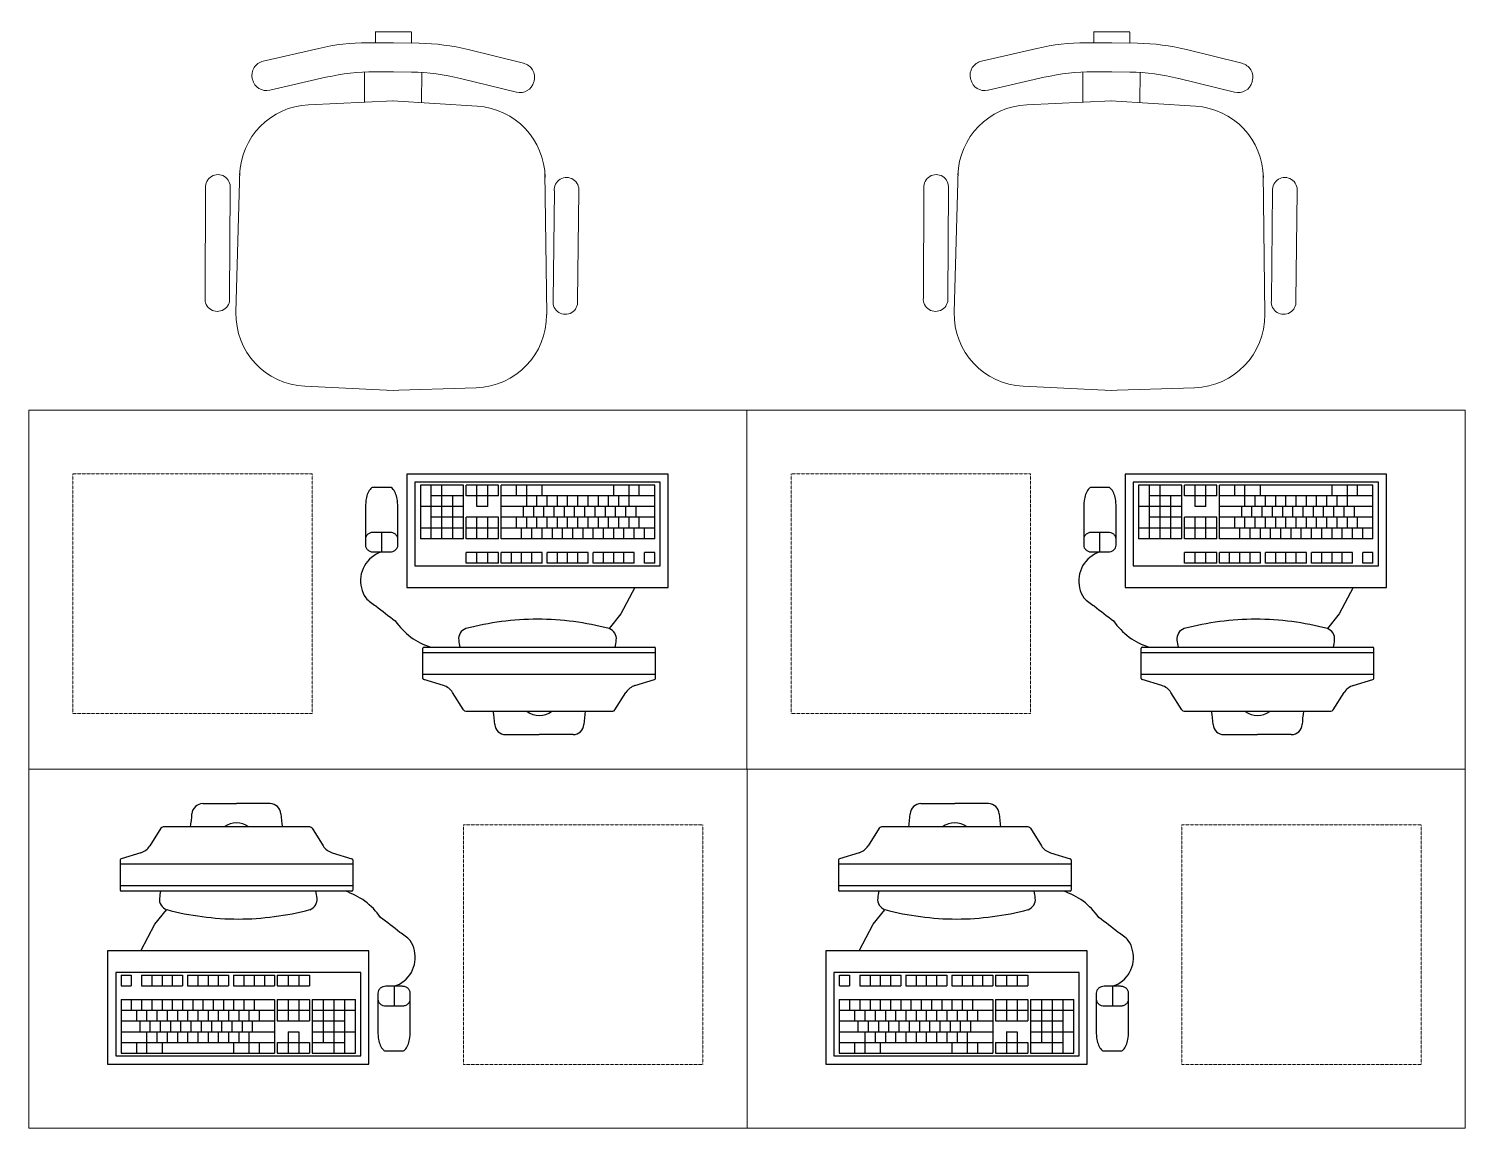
# Model space of a CAD drawing. Header units: millimetres. Extents: x -217756 to 263180, y 55413 to 130608.
# Drawn here: x -73896 to -71496, y 121551 to 123388 of the extents above; entities that cross this region are included whole.
import ezdxf

# ---------------------------------------------------------------- set-up
doc = ezdxf.new("R2010")
doc.units = ezdxf.units.MM
doc.linetypes.add('HIDDEN', pattern=[6, 4, -2])
doc.layers.add('ТХ_мебель передв', color=250, linetype='Continuous', lineweight=13)

# ---------------------------------------------------------------- blocks, each defined once
blk = doc.blocks.new('A$C34cbd993')
at = {"extrusion": (-0.000470829, -6.1078e-05, 1)}
for p, q in [((145064.4, -7975.3, -0.1), (144992.4, -7975.3, -0.1)), ((144992.4, -7975.3, -0.1), (144992.4, -8065.3, -0.1)), ((145122.9, -7975.3, 0), (145068.9, -7975.3, -0.1)), ((145383.9, -7975.3, 0.1), (145127.4, -7975.3, 0)), ((145383.9, -8065.3, 0.1), (145383.9, -7975.3, 0.1)), ((146264.4, -7975.3, -0.1), (146192.4, -7975.3, -0.1)), ((146192.4, -7975.3, -0.1), (146192.4, -8065.3, -0.1)), ((146322.9, -7975.3, 0), (146268.9, -7975.3, -0.1)), ((146583.9, -7975.3, 0.1), (146327.4, -7975.3, 0)), ((146583.9, -8065.3, 0.1), (146583.9, -7975.3, 0.1)), ((145064.4, -8011.3, -0.1), (144992.4, -8011.3, -0.1)), ((145064.4, -7993.3, -0.1), (145010.4, -7993.3, -0.1)), ((145122.9, -7993.3, 0), (145068.9, -7993.3, -0.1)), ((145104.9, -8011.3, 0), (145086.9, -8011.3, -0.1)), ((145383.9, -7993.3, 0.1), (145127.4, -7993.3, 0)), ((145383.9, -8011.3, 0.1), (145127.4, -8011.3, 0)), ((146264.4, -8011.3, -0.1), (146192.4, -8011.3, -0.1)), ((146264.4, -7993.3, -0.1), (146210.4, -7993.3, -0.1)), ((146322.9, -7993.3, 0), (146268.9, -7993.3, -0.1)), ((146304.9, -8011.3, 0), (146286.9, -8011.3, -0.1)), ((146583.9, -7993.3, 0.1), (146327.4, -7993.3, 0)), ((146583.9, -8011.3, 0.1), (146327.4, -8011.3, 0)), ((145064.4, -8029.3, -0.1), (145010.4, -8029.3, -0.1)), ((145122.9, -8029.3, 0), (145068.9, -8029.3, -0.1)), ((145383.9, -8029.3, 0.1), (145127.4, -8029.3, 0)), ((146264.4, -8029.3, -0.1), (146210.4, -8029.3, -0.1)), ((146322.9, -8029.3, 0), (146268.9, -8029.3, -0.1)), ((146583.9, -8029.3, 0.1), (146327.4, -8029.3, 0)), ((145064.4, -8047.3, -0.1), (144992.4, -8047.3, -0.1)), ((145122.9, -8047.3, 0), (145068.9, -8047.3, -0.1)), ((145383.9, -8047.3, 0.1), (145127.4, -8047.3, 0)), ((146264.4, -8047.3, -0.1), (146192.4, -8047.3, -0.1)), ((146322.9, -8047.3, 0), (146268.9, -8047.3, -0.1)), ((146583.9, -8047.3, 0.1), (146327.4, -8047.3, 0)), ((145064.4, -8065.3, -0.1), (144992.4, -8065.3, -0.1)), ((145122.9, -8065.3, 0), (145068.9, -8065.3, -0.1)), ((145383.9, -8065.3, 0.1), (145127.4, -8065.3, 0)), ((145383.9, -8105.8, 0.1), (145383.9, -8087.8, 0.1)), ((146264.4, -8065.3, -0.1), (146192.4, -8065.3, -0.1)), ((146322.9, -8065.3, 0), (146268.9, -8065.3, -0.1)), ((146583.9, -8065.3, 0.1), (146327.4, -8065.3, 0)), ((146583.9, -8105.8, 0.1), (146583.9, -8087.8, 0.1)), ((144996.7, -8298.5, -0.1), (144996.7, -8248.1, -0.1)), ((144996.7, -8255.3, -0.1), (145385.5, -8255.3, 0.1)), ((144998.5, -8246.3, -0.1), (145383.7, -8246.3, 0.1)), ((145385.5, -8298.5, 0.1), (145385.5, -8248.1, 0.1)), ((146196.7, -8298.5, -0.1), (146196.7, -8248.1, -0.1)), ((146196.7, -8255.3, -0.1), (146585.5, -8255.3, 0.1)), ((146198.5, -8246.3, -0.1), (146583.7, -8246.3, 0.1)), ((146585.5, -8298.5, 0.1), (146585.5, -8248.1, 0.1)), ((144996.7, -8291.3, -0.1), (145385.5, -8291.3, 0.1)), ((145031.3, -8310.3, -0.1), (144998.5, -8300.3, -0.1)), ((145350.9, -8310.3, 0.1), (145383.7, -8300.3, 0.1)), ((146196.7, -8291.3, -0.1), (146585.5, -8291.3, 0.1)), ((146231.3, -8310.3, -0.1), (146198.5, -8300.3, -0.1)), ((146550.9, -8310.3, 0.1), (146583.7, -8300.3, 0.1)), ((145064.6, -8351.2, -0.1), (145046.3, -8321.9, -0.1)), ((145317.6, -8351.2, 0), (145335.9, -8321.9, 0)), ((146264.6, -8351.2, -0.1), (146246.3, -8321.9, -0.1)), ((146517.6, -8351.2, 0), (146535.9, -8321.9, 0)), ((145068.5, -8353.4, -0.1), (145313.7, -8353.4, 0)), ((146268.5, -8353.4, -0.1), (146513.7, -8353.4, 0)), ((145134.7, -8392.4, -0.1), (145191.1, -8392.4, 0)), ((145247.5, -8392.4, 0), (145191.1, -8392.4, 0)), ((146334.7, -8392.4, -0.1), (146391.1, -8392.4, 0)), ((146447.5, -8392.4, 0), (146391.1, -8392.4, 0))]:
    blk.add_line(p, q, dxfattribs=at)
at = {"extrusion": (0.000470829, 6.1078e-05, 1)}
for p, q in [((144628.8, -8507.7, 0), (144685.2, -8507.7, 0)), ((144741.6, -8507.7, -0.1), (144685.2, -8507.7, 0)), ((145828.8, -8507.7, 0), (145885.2, -8507.7, 0)), ((145941.6, -8507.7, -0.1), (145885.2, -8507.7, 0)), ((144558.7, -8548.9, 0), (144540.4, -8578.2, 0)), ((144807.8, -8546.7, -0.1), (144562.6, -8546.7, 0)), ((144811.7, -8548.9, -0.1), (144830, -8578.2, -0.1)), ((145758.7, -8548.9, 0), (145740.4, -8578.2, 0)), ((146007.8, -8546.7, -0.1), (145762.6, -8546.7, 0)), ((146011.7, -8548.9, -0.1), (146030, -8578.2, -0.1)), ((144525.4, -8589.7, 0.1), (144492.6, -8599.8, 0.1)), ((144845, -8589.7, -0.1), (144877.8, -8599.8, -0.1)), ((145725.4, -8589.7, 0.1), (145692.6, -8599.8, 0.1)), ((146045, -8589.7, -0.1), (146077.8, -8599.8, -0.1)), ((144490.8, -8601.6, 0.1), (144490.8, -8652, 0.1)), ((144879.6, -8608.8, -0.1), (144490.8, -8608.8, 0.1)), ((144879.6, -8601.6, -0.1), (144879.6, -8652, -0.1)), ((145690.8, -8601.6, 0.1), (145690.8, -8652, 0.1)), ((146079.6, -8608.8, -0.1), (145690.8, -8608.8, 0.1)), ((146079.6, -8601.6, -0.1), (146079.6, -8652, -0.1)), ((144879.6, -8644.8, -0.1), (144490.8, -8644.8, 0.1)), ((144877.8, -8653.8, -0.1), (144492.6, -8653.8, 0.1)), ((146079.6, -8644.8, -0.1), (145690.8, -8644.8, 0.1)), ((146077.8, -8653.8, -0.1), (145692.6, -8653.8, 0.1)), ((144492.4, -8794.3, 0.1), (144492.4, -8812.3, 0.1)), ((145692.4, -8794.3, 0.1), (145692.4, -8812.3, 0.1)), ((144492.4, -8834.8, 0.1), (144748.9, -8834.8, 0)), ((144492.4, -8834.8, 0.1), (144492.4, -8924.8, 0.1)), ((144492.4, -8852.8, 0.1), (144748.9, -8852.8, 0)), ((144753.4, -8834.8, 0), (144807.4, -8834.8, -0.1)), ((144753.4, -8852.8, 0), (144807.4, -8852.8, -0.1)), ((144811.9, -8834.8, -0.1), (144883.9, -8834.8, -0.1)), ((144811.9, -8852.8, -0.1), (144883.9, -8852.8, -0.1)), ((144883.9, -8924.8, -0.1), (144883.9, -8834.8, -0.1)), ((145692.4, -8834.8, 0.1), (145948.9, -8834.8, 0)), ((145692.4, -8834.8, 0.1), (145692.4, -8924.8, 0.1)), ((145692.4, -8852.8, 0.1), (145948.9, -8852.8, 0)), ((145953.4, -8834.8, 0), (146007.4, -8834.8, -0.1)), ((145953.4, -8852.8, 0), (146007.4, -8852.8, -0.1)), ((146011.9, -8834.8, -0.1), (146083.9, -8834.8, -0.1)), ((146011.9, -8852.8, -0.1), (146083.9, -8852.8, -0.1)), ((146083.9, -8924.8, -0.1), (146083.9, -8834.8, -0.1)), ((144492.4, -8870.8, 0.1), (144748.9, -8870.8, 0)), ((144753.4, -8870.8, 0), (144807.4, -8870.8, -0.1)), ((144811.9, -8870.8, -0.1), (144865.9, -8870.8, -0.1)), ((145692.4, -8870.8, 0.1), (145948.9, -8870.8, 0)), ((145953.4, -8870.8, 0), (146007.4, -8870.8, -0.1)), ((146011.9, -8870.8, -0.1), (146065.9, -8870.8, -0.1)), ((144492.4, -8888.8, 0.1), (144748.9, -8888.8, 0)), ((144771.4, -8888.8, 0), (144789.4, -8888.8, -0.1)), ((144811.9, -8888.8, -0.1), (144883.9, -8888.8, -0.1)), ((145692.4, -8888.8, 0.1), (145948.9, -8888.8, 0)), ((145971.4, -8888.8, 0), (145989.4, -8888.8, -0.1)), ((146011.9, -8888.8, -0.1), (146083.9, -8888.8, -0.1)), ((144492.4, -8906.8, 0.1), (144748.9, -8906.8, 0)), ((144492.4, -8924.8, 0.1), (144748.9, -8924.8, 0)), ((144753.4, -8906.8, 0), (144807.4, -8906.8, -0.1)), ((144753.4, -8924.8, 0), (144807.4, -8924.8, -0.1)), ((144811.9, -8906.8, -0.1), (144865.9, -8906.8, -0.1)), ((144811.9, -8924.8, -0.1), (144883.9, -8924.8, -0.1)), ((145692.4, -8906.8, 0.1), (145948.9, -8906.8, 0)), ((145692.4, -8924.8, 0.1), (145948.9, -8924.8, 0)), ((145953.4, -8906.8, 0), (146007.4, -8906.8, -0.1)), ((145953.4, -8924.8, 0), (146007.4, -8924.8, -0.1)), ((146011.9, -8906.8, -0.1), (146065.9, -8906.8, -0.1)), ((146011.9, -8924.8, -0.1), (146083.9, -8924.8, -0.1))]:
    blk.add_line(p, q, dxfattribs=at)
at = {"extrusion": (-0.000470829, -6.1078e-05, 1)}
for points, elevation in [([(145406.4, -7957.3), (144969.9, -7957.3), (144969.9, -8146.3), (145406.4, -8146.3)], -67.9), ([(146606.4, -7957.3), (146169.9, -7957.3), (146169.9, -8146.3), (146606.4, -8146.3)], -68.4), ([(145392.9, -7970.8), (144983.4, -7970.8), (144983.4, -8110.3), (145392.9, -8110.3)], -67.9), ([(146592.9, -7970.8), (146183.4, -7970.8), (146183.4, -8110.3), (146592.9, -8110.3)], -68.4)]:
    blk.add_lwpolyline(points, close=True, dxfattribs=dict(at, elevation=elevation))
for points, elevation in [([(144941.3, -7979.2), (144914.3, -7979.2, 0.19919), (144909.9, -7981, 0.098412), (144904.7, -7988.8, 0.055653), (144901.9, -7998.5, 0.042416), (144900.8, -8011.8), (144900.8, -8075.8, 0.114539), (144901.7, -8080.1, 0.103755), (144904.7, -8083.8, 0.091433), (144909, -8086.3, 0.084292), (144914.3, -8087.2), (144941.3, -8087.2, 0.084292), (144946.5, -8086.3, 0.091433), (144950.8, -8083.8, 0.103755), (144953.8, -8080.1, 0.114539), (144954.8, -8075.8), (144954.8, -8011.8, 0.042416), (144953.6, -7998.5, 0.055653), (144950.8, -7988.8, 0.098412), (144945.6, -7981, 0.19919)], -67.9), ([(146141.3, -7979.2), (146114.3, -7979.2, 0.19919), (146109.9, -7981, 0.098412), (146104.7, -7988.8, 0.055653), (146101.9, -7998.5, 0.042416), (146100.8, -8011.8), (146100.8, -8075.8, 0.114539), (146101.7, -8080.1, 0.103755), (146104.7, -8083.8, 0.091433), (146109, -8086.3, 0.084292), (146114.3, -8087.2), (146141.3, -8087.2, 0.084292), (146146.5, -8086.3, 0.091433), (146150.8, -8083.8, 0.103755), (146153.8, -8080.1, 0.114539), (146154.8, -8075.8), (146154.8, -8011.8, 0.042416), (146153.6, -7998.5, 0.055653), (146150.8, -7988.8, 0.098412), (146145.6, -7981, 0.19919)], -68.5)]:
    blk.add_lwpolyline(points, format="xyb", close=True, dxfattribs=dict(at, elevation=elevation))
for points, elevation in [([(145010.4, -8065.3), (145010.4, -7975.3)], -67.9), ([(145028.4, -8065.3), (145028.4, -7975.3)], -67.9), ([(145064.4, -8065.3), (145064.4, -7975.3)], -67.9), ([(145068.9, -7993.3), (145068.9, -7975.3)], -67.9), ([(145086.9, -8011.3), (145086.9, -7975.3)], -67.9), ([(145104.9, -8011.3), (145104.9, -7975.3)], -67.9), ([(145122.9, -7993.3), (145122.9, -7975.3)], -67.9), ([(145127.4, -8065.3), (145127.4, -7975.3)], -67.9), ([(145153, -7993.3), (145153, -7975.3)], -67.9), ([(145170.1, -7993.3), (145170.1, -7975.3)], -67.9), ([(145195.8, -7993.3), (145195.8, -7975.3)], -67.9), ([(145315.5, -7993.3), (145315.5, -7975.3)], -67.9), ([(145341.1, -7993.3), (145341.1, -7975.3)], -67.9), ([(145358.2, -7993.3), (145358.2, -7975.3)], -67.9), ([(146210.4, -8065.3), (146210.4, -7975.3)], -68.4), ([(146228.4, -8065.3), (146228.4, -7975.3)], -68.4), ([(146264.4, -8065.3), (146264.4, -7975.3)], -68.4), ([(146268.9, -7993.3), (146268.9, -7975.3)], -68.4), ([(146286.9, -8011.3), (146286.9, -7975.3)], -68.4), ([(146304.9, -8011.3), (146304.9, -7975.3)], -68.4), ([(146322.9, -7993.3), (146322.9, -7975.3)], -68.4), ([(146327.4, -8065.3), (146327.4, -7975.3)], -68.4), ([(146353, -7993.3), (146353, -7975.3)], -68.4), ([(146370.1, -7993.3), (146370.1, -7975.3)], -68.4), ([(146395.8, -7993.3), (146395.8, -7975.3)], -68.4), ([(146515.5, -7993.3), (146515.5, -7975.3)], -68.4), ([(146541.1, -7993.3), (146541.1, -7975.3)], -68.4), ([(146558.2, -7993.3), (146558.2, -7975.3)], -68.4), ([(145046.4, -8065.3), (145046.4, -7993.3)], -67.9), ([(145164.7, -8029.3), (145164.7, -8011.3)], -67.9), ([(145170.1, -8011.3), (145170.1, -7993.3)], -67.9), ([(145181.8, -8029.3), (145181.8, -8011.3)], -67.9), ([(145187.2, -8011.3), (145187.2, -7993.3)], -67.9), ([(145198.9, -8029.3), (145198.9, -8011.3)], -67.9), ([(145204.3, -8011.3), (145204.3, -7993.3)], -67.9), ([(145216, -8029.3), (145216, -8011.3)], -67.9), ([(145221.4, -8011.3), (145221.4, -7993.3)], -67.9), ([(145233.1, -8029.3), (145233.1, -8011.3)], -67.9), ([(145238.5, -8011.3), (145238.5, -7993.3)], -67.9), ([(145250.2, -8029.3), (145250.2, -8011.3)], -67.9), ([(145255.6, -8011.3), (145255.6, -7993.3)], -67.9), ([(145267.3, -8029.3), (145267.3, -8011.3)], -67.9), ([(145272.7, -8011.3), (145272.7, -7993.3)], -67.9), ([(145284.4, -8029.3), (145284.4, -8011.3)], -67.9), ([(145289.8, -8011.3), (145289.8, -7993.3)], -67.9), ([(145301.5, -8029.3), (145301.5, -8011.3)], -67.9), ([(145306.9, -8011.3), (145306.9, -7993.3)], -67.9), ([(145318.6, -8029.3), (145318.6, -8011.3)], -67.9), ([(145324, -8011.3), (145324, -7993.3)], -67.9), ([(145335.7, -8029.3), (145335.7, -8011.3)], -67.9), ([(145341.1, -8011.3), (145341.1, -7993.3)], -67.9), ([(145352.8, -8029.3), (145352.8, -8011.3)], -67.9), ([(146246.4, -8065.3), (146246.4, -7993.3)], -68.4), ([(146364.7, -8029.3), (146364.7, -8011.3)], -68.4), ([(146370.1, -8011.3), (146370.1, -7993.3)], -68.4), ([(146381.8, -8029.3), (146381.8, -8011.3)], -68.4), ([(146387.2, -8011.3), (146387.2, -7993.3)], -68.4), ([(146398.9, -8029.3), (146398.9, -8011.3)], -68.4), ([(146404.3, -8011.3), (146404.3, -7993.3)], -68.4), ([(146416, -8029.3), (146416, -8011.3)], -68.4), ([(146421.4, -8011.3), (146421.4, -7993.3)], -68.4), ([(146433.1, -8029.3), (146433.1, -8011.3)], -68.4), ([(146438.5, -8011.3), (146438.5, -7993.3)], -68.4), ([(146450.2, -8029.3), (146450.2, -8011.3)], -68.4), ([(146455.6, -8011.3), (146455.6, -7993.3)], -68.4), ([(146467.3, -8029.3), (146467.3, -8011.3)], -68.4), ([(146472.7, -8011.3), (146472.7, -7993.3)], -68.4), ([(146484.4, -8029.3), (146484.4, -8011.3)], -68.4), ([(146489.8, -8011.3), (146489.8, -7993.3)], -68.4), ([(146501.5, -8029.3), (146501.5, -8011.3)], -68.4), ([(146506.9, -8011.3), (146506.9, -7993.3)], -68.4), ([(146518.6, -8029.3), (146518.6, -8011.3)], -68.4), ([(146524, -8011.3), (146524, -7993.3)], -68.4), ([(146535.7, -8029.3), (146535.7, -8011.3)], -68.4), ([(146541.1, -8011.3), (146541.1, -7993.3)], -68.4), ([(146552.8, -8029.3), (146552.8, -8011.3)], -68.4), ([(145068.9, -8065.3), (145068.9, -8029.3)], -67.9), ([(145086.9, -8065.3), (145086.9, -8029.3)], -67.9), ([(145104.9, -8065.3), (145104.9, -8029.3)], -67.9), ([(145122.9, -8065.3), (145122.9, -8029.3)], -67.9), ([(145153, -8047.3), (145153, -8029.3)], -67.9), ([(145170.1, -8047.3), (145170.1, -8029.3)], -67.9), ([(145187.2, -8047.3), (145187.2, -8029.3)], -67.9), ([(145204.3, -8047.3), (145204.3, -8029.3)], -67.9), ([(145221.4, -8047.3), (145221.4, -8029.3)], -67.9), ([(145238.5, -8047.3), (145238.5, -8029.3)], -67.9), ([(145255.6, -8047.3), (145255.6, -8029.3)], -67.9), ([(145272.7, -8047.3), (145272.7, -8029.3)], -67.9), ([(145289.8, -8047.3), (145289.8, -8029.3)], -67.9), ([(145306.9, -8047.3), (145306.9, -8029.3)], -67.9), ([(145324, -8047.3), (145324, -8029.3)], -67.9), ([(145341.1, -8047.3), (145341.1, -8029.3)], -67.9), ([(145358.2, -8047.3), (145358.2, -8029.3)], -67.9), ([(146268.9, -8065.3), (146268.9, -8029.3)], -68.4), ([(146286.9, -8065.3), (146286.9, -8029.3)], -68.4), ([(146304.9, -8065.3), (146304.9, -8029.3)], -68.4), ([(146322.9, -8065.3), (146322.9, -8029.3)], -68.4), ([(146353, -8047.3), (146353, -8029.3)], -68.4), ([(146370.1, -8047.3), (146370.1, -8029.3)], -68.4), ([(146387.2, -8047.3), (146387.2, -8029.3)], -68.4), ([(146404.3, -8047.3), (146404.3, -8029.3)], -68.4), ([(146421.4, -8047.3), (146421.4, -8029.3)], -68.4), ([(146438.5, -8047.3), (146438.5, -8029.3)], -68.4), ([(146455.6, -8047.3), (146455.6, -8029.3)], -68.4), ([(146472.7, -8047.3), (146472.7, -8029.3)], -68.4), ([(146489.8, -8047.3), (146489.8, -8029.3)], -68.4), ([(146506.9, -8047.3), (146506.9, -8029.3)], -68.4), ([(146524, -8047.3), (146524, -8029.3)], -68.4), ([(146541.1, -8047.3), (146541.1, -8029.3)], -68.4), ([(146558.2, -8047.3), (146558.2, -8029.3)], -68.4), ([(144927.8, -8087.2), (144927.8, -8054.4)], -67.9), ([(145161.6, -8065.3), (145161.6, -8047.3)], -67.9), ([(145178.7, -8065.3), (145178.7, -8047.3)], -67.9), ([(145195.8, -8065.3), (145195.8, -8047.3)], -67.9), ([(145212.9, -8065.3), (145212.9, -8047.3)], -67.9), ([(145230, -8065.3), (145230, -8047.3)], -67.9), ([(145247.1, -8065.3), (145247.1, -8047.3)], -67.9), ([(145264.2, -8065.3), (145264.2, -8047.3)], -67.9), ([(145281.3, -8065.3), (145281.3, -8047.3)], -67.9), ([(145298.4, -8065.3), (145298.4, -8047.3)], -67.9), ([(145315.5, -8065.3), (145315.5, -8047.3)], -67.9), ([(145332.6, -8065.3), (145332.6, -8047.3)], -67.9), ([(145349.7, -8065.3), (145349.7, -8047.3)], -67.9), ([(145366.8, -8065.3), (145366.8, -8047.3)], -67.9), ([(146127.8, -8087.2), (146127.8, -8054.4)], -68.5), ([(146361.6, -8065.3), (146361.6, -8047.3)], -68.4), ([(146378.7, -8065.3), (146378.7, -8047.3)], -68.4), ([(146395.8, -8065.3), (146395.8, -8047.3)], -68.4), ([(146412.9, -8065.3), (146412.9, -8047.3)], -68.4), ([(146430, -8065.3), (146430, -8047.3)], -68.4), ([(146447.1, -8065.3), (146447.1, -8047.3)], -68.4), ([(146464.2, -8065.3), (146464.2, -8047.3)], -68.4), ([(146481.3, -8065.3), (146481.3, -8047.3)], -68.4), ([(146498.4, -8065.3), (146498.4, -8047.3)], -68.4), ([(146515.5, -8065.3), (146515.5, -8047.3)], -68.4), ([(146532.6, -8065.3), (146532.6, -8047.3)], -68.4), ([(146549.7, -8065.3), (146549.7, -8047.3)], -68.4), ([(146566.8, -8065.3), (146566.8, -8047.3)], -68.4), ([(145122.9, -8087.8), (145068.9, -8087.8)], -67.9), ([(145068.9, -8105.8), (145068.9, -8087.8)], -67.9), ([(145068.9, -8105.8), (145068.9, -8087.8)], -67.9), ([(145086.9, -8105.8), (145086.9, -8087.8)], -67.9), ([(145104.9, -8105.8), (145104.9, -8087.8)], -67.9), ([(145122.9, -8105.8), (145122.9, -8087.8)], -67.9), ([(145195.8, -8087.8), (145127.4, -8087.8)], -67.9), ([(145127.4, -8105.8), (145127.4, -8087.8)], -67.9), ([(145144.5, -8105.8), (145144.5, -8087.8)], -67.9), ([(145161.6, -8105.8), (145161.6, -8087.8)], -67.9), ([(145178.7, -8105.8), (145178.7, -8087.8)], -67.9), ([(145195.8, -8105.8), (145195.8, -8087.8)], -67.9), ([(145272.7, -8087.8), (145204.3, -8087.8)], -67.9), ([(145204.3, -8105.8), (145204.3, -8087.8)], -67.9), ([(145221.4, -8105.8), (145221.4, -8087.8)], -67.9), ([(145238.5, -8105.8), (145238.5, -8087.8)], -67.9), ([(145255.6, -8105.8), (145255.6, -8087.8)], -67.9), ([(145272.7, -8105.8), (145272.7, -8087.8)], -67.9), ([(145349.7, -8087.8), (145281.3, -8087.8)], -67.9), ([(145281.3, -8105.8), (145281.3, -8087.8)], -67.9), ([(145298.4, -8105.8), (145298.4, -8087.8)], -67.9), ([(145315.5, -8105.8), (145315.5, -8087.8)], -67.9), ([(145332.6, -8105.8), (145332.6, -8087.8)], -67.9), ([(145349.7, -8105.8), (145349.7, -8087.8)], -67.9), ([(145383.9, -8087.8), (145366.8, -8087.8)], -67.9), ([(145366.8, -8105.8), (145366.8, -8087.8)], -67.9), ([(146322.9, -8087.8), (146268.9, -8087.8)], -68.4), ([(146268.9, -8105.8), (146268.9, -8087.8)], -68.4), ([(146268.9, -8105.8), (146268.9, -8087.8)], -68.4), ([(146286.9, -8105.8), (146286.9, -8087.8)], -68.4), ([(146304.9, -8105.8), (146304.9, -8087.8)], -68.4), ([(146322.9, -8105.8), (146322.9, -8087.8)], -68.4), ([(146395.8, -8087.8), (146327.4, -8087.8)], -68.4), ([(146327.4, -8105.8), (146327.4, -8087.8)], -68.4), ([(146344.5, -8105.8), (146344.5, -8087.8)], -68.4), ([(146361.6, -8105.8), (146361.6, -8087.8)], -68.4), ([(146378.7, -8105.8), (146378.7, -8087.8)], -68.4), ([(146395.8, -8105.8), (146395.8, -8087.8)], -68.4), ([(146472.7, -8087.8), (146404.3, -8087.8)], -68.4), ([(146404.3, -8105.8), (146404.3, -8087.8)], -68.4), ([(146421.4, -8105.8), (146421.4, -8087.8)], -68.4), ([(146438.5, -8105.8), (146438.5, -8087.8)], -68.4), ([(146455.6, -8105.8), (146455.6, -8087.8)], -68.4), ([(146472.7, -8105.8), (146472.7, -8087.8)], -68.4), ([(146549.7, -8087.8), (146481.3, -8087.8)], -68.4), ([(146481.3, -8105.8), (146481.3, -8087.8)], -68.4), ([(146498.4, -8105.8), (146498.4, -8087.8)], -68.4), ([(146515.5, -8105.8), (146515.5, -8087.8)], -68.4), ([(146532.6, -8105.8), (146532.6, -8087.8)], -68.4), ([(146549.7, -8105.8), (146549.7, -8087.8)], -68.4), ([(146583.9, -8087.8), (146566.8, -8087.8)], -68.4), ([(146566.8, -8105.8), (146566.8, -8087.8)], -68.4), ([(145122.9, -8105.8), (145068.9, -8105.8)], -67.9), ([(145195.8, -8105.8), (145127.4, -8105.8)], -67.9), ([(145272.7, -8105.8), (145204.3, -8105.8)], -67.9), ([(145349.7, -8105.8), (145281.3, -8105.8)], -67.9), ([(145383.9, -8105.8), (145366.8, -8105.8)], -67.9), ([(146322.9, -8105.8), (146268.9, -8105.8)], -68.4), ([(146395.8, -8105.8), (146327.4, -8105.8)], -68.4), ([(146472.7, -8105.8), (146404.3, -8105.8)], -68.4), ([(146549.7, -8105.8), (146481.3, -8105.8)], -68.4), ([(146583.9, -8105.8), (146566.8, -8105.8)], -68.4), ([(145350.9, -8146.3), (145327.4, -8190.8), (145307.7, -8215.2)], -67.9), ([(146550.9, -8146.3), (146527.4, -8190.8), (146507.7, -8215.2)], -68.4)]:
    blk.add_lwpolyline(points, dxfattribs=dict(at, elevation=elevation))
for points, elevation in [([(144954.8, -8065.8, 0.114539), (144953.8, -8061.5, 0.103755), (144950.8, -8057.7, 0.091433), (144946.5, -8055.3, 0.084292), (144941.3, -8054.4), (144914.3, -8054.4, 0.084292), (144909, -8055.3, 0.091433), (144904.7, -8057.7, 0.103755), (144901.7, -8061.5, 0.114539), (144900.8, -8065.8, 0.114539)], -67.9), ([(146154.8, -8065.8, 0.114539), (146153.8, -8061.5, 0.103755), (146150.8, -8057.7, 0.091433), (146146.5, -8055.3, 0.084292), (146141.3, -8054.4), (146114.3, -8054.4, 0.084292), (146109, -8055.3, 0.091433), (146104.7, -8057.7, 0.103755), (146101.7, -8061.5, 0.114539), (146100.8, -8065.8, 0.114539)], -68.5), ([(144927.8, -8087.2, 0.397637), (144893.9, -8147.3, 0.110351), (144901.1, -8163.8, 0.08312), (144918.2, -8177.3, 0.014729), (144950.6, -8202.3, 0.170175), (145009.8, -8246.3, -0.037673)], -67.9), ([(146127.8, -8087.2, 0.397637), (146093.9, -8147.3, 0.110351), (146101.1, -8163.8, 0.08312), (146118.2, -8177.3, 0.014729), (146150.6, -8202.3, 0.170175), (146209.8, -8246.3, -0.037673)], -68.4)]:
    blk.add_lwpolyline(points, format="xyb", dxfattribs=dict(at, elevation=elevation))
at = {"extrusion": (0.000470829, 6.1078e-05, 1)}
for points, elevation in [([(144948.5, -8812.9, 0.397637), (144982.4, -8752.8, 0.110351), (144975.2, -8736.3, 0.08312), (144958.1, -8722.8, 0.014729), (144925.7, -8697.8, 0.170175), (144866.5, -8653.8, -0.037673)], 67.6), ([(146148.5, -8812.9, 0.397637), (146182.4, -8752.8, 0.110351), (146175.2, -8736.3, 0.08312), (146158.1, -8722.8, 0.014729), (146125.7, -8697.8, 0.170175), (146066.5, -8653.8, -0.037673)], 68.1), ([(144921.5, -8834.3, 0.114539), (144922.5, -8838.6, 0.103755), (144925.5, -8842.4, 0.091433), (144929.8, -8844.8, 0.084292), (144935, -8845.7), (144962, -8845.7, 0.084292), (144967.3, -8844.8, 0.091433), (144971.6, -8842.4, 0.103755), (144974.5, -8838.6, 0.114539), (144975.5, -8834.3, 0.114539)], 67.6), ([(146121.5, -8834.3, 0.114539), (146122.5, -8838.6, 0.103755), (146125.5, -8842.4, 0.091433), (146129.8, -8844.8, 0.084292), (146135, -8845.7), (146162, -8845.7, 0.084292), (146167.3, -8844.8, 0.091433), (146171.6, -8842.4, 0.103755), (146174.5, -8838.6, 0.114539), (146175.5, -8834.3, 0.114539)], 68.1)]:
    blk.add_lwpolyline(points, format="xyb", dxfattribs=dict(at, elevation=elevation))
for points, elevation in [([(144525.4, -8753.8), (144548.9, -8709.3), (144568.5, -8684.9)], 67.6), ([(145725.4, -8753.8), (145748.9, -8709.3), (145768.5, -8684.9)], 68.1), ([(144492.4, -8794.3), (144509.5, -8794.3)], 67.6), ([(144509.5, -8794.3), (144509.5, -8812.3)], 67.6), ([(144526.6, -8794.3), (144595, -8794.3)], 67.6), ([(144526.6, -8794.3), (144526.6, -8812.3)], 67.6), ([(144543.7, -8794.3), (144543.7, -8812.3)], 67.6), ([(144560.8, -8794.3), (144560.8, -8812.3)], 67.6), ([(144577.9, -8794.3), (144577.9, -8812.3)], 67.6), ([(144595, -8794.3), (144595, -8812.3)], 67.6), ([(144603.5, -8794.3), (144671.9, -8794.3)], 67.6), ([(144603.5, -8794.3), (144603.5, -8812.3)], 67.6), ([(144620.6, -8794.3), (144620.6, -8812.3)], 67.6), ([(144637.7, -8794.3), (144637.7, -8812.3)], 67.6), ([(144654.8, -8794.3), (144654.8, -8812.3)], 67.6), ([(144671.9, -8794.3), (144671.9, -8812.3)], 67.6), ([(144680.5, -8794.3), (144748.9, -8794.3)], 67.6), ([(144680.5, -8794.3), (144680.5, -8812.3)], 67.6), ([(144697.6, -8794.3), (144697.6, -8812.3)], 67.6), ([(144714.7, -8794.3), (144714.7, -8812.3)], 67.6), ([(144731.8, -8794.3), (144731.8, -8812.3)], 67.6), ([(144748.9, -8794.3), (144748.9, -8812.3)], 67.6), ([(144753.4, -8794.3), (144807.4, -8794.3)], 67.6), ([(144753.4, -8794.3), (144753.4, -8812.3)], 67.6), ([(144771.4, -8794.3), (144771.4, -8812.3)], 67.6), ([(144789.4, -8794.3), (144789.4, -8812.3)], 67.6), ([(144807.4, -8794.3), (144807.4, -8812.3)], 67.6), ([(144807.4, -8794.3), (144807.4, -8812.3)], 67.6), ([(145692.4, -8794.3), (145709.5, -8794.3)], 68.1), ([(145709.5, -8794.3), (145709.5, -8812.3)], 68.1), ([(145726.6, -8794.3), (145795, -8794.3)], 68.1), ([(145726.6, -8794.3), (145726.6, -8812.3)], 68.1), ([(145743.7, -8794.3), (145743.7, -8812.3)], 68.1), ([(145760.8, -8794.3), (145760.8, -8812.3)], 68.1), ([(145777.9, -8794.3), (145777.9, -8812.3)], 68.1), ([(145795, -8794.3), (145795, -8812.3)], 68.1), ([(145803.5, -8794.3), (145871.9, -8794.3)], 68.1), ([(145803.5, -8794.3), (145803.5, -8812.3)], 68.1), ([(145820.6, -8794.3), (145820.6, -8812.3)], 68.1), ([(145837.7, -8794.3), (145837.7, -8812.3)], 68.1), ([(145854.8, -8794.3), (145854.8, -8812.3)], 68.1), ([(145871.9, -8794.3), (145871.9, -8812.3)], 68.1), ([(145880.5, -8794.3), (145948.9, -8794.3)], 68.1), ([(145880.5, -8794.3), (145880.5, -8812.3)], 68.1), ([(145897.6, -8794.3), (145897.6, -8812.3)], 68.1), ([(145914.7, -8794.3), (145914.7, -8812.3)], 68.1), ([(145931.8, -8794.3), (145931.8, -8812.3)], 68.1), ([(145948.9, -8794.3), (145948.9, -8812.3)], 68.1), ([(145953.4, -8794.3), (146007.4, -8794.3)], 68.1), ([(145953.4, -8794.3), (145953.4, -8812.3)], 68.1), ([(145971.4, -8794.3), (145971.4, -8812.3)], 68.1), ([(145989.4, -8794.3), (145989.4, -8812.3)], 68.1), ([(146007.4, -8794.3), (146007.4, -8812.3)], 68.1), ([(146007.4, -8794.3), (146007.4, -8812.3)], 68.1), ([(144492.4, -8812.3), (144509.5, -8812.3)], 67.6), ([(144526.6, -8812.3), (144595, -8812.3)], 67.6), ([(144603.5, -8812.3), (144671.9, -8812.3)], 67.6), ([(144680.5, -8812.3), (144748.9, -8812.3)], 67.6), ([(144753.4, -8812.3), (144807.4, -8812.3)], 67.6), ([(144948.5, -8812.9), (144948.5, -8845.7)], 67.6), ([(145692.4, -8812.3), (145709.5, -8812.3)], 68.1), ([(145726.6, -8812.3), (145795, -8812.3)], 68.1), ([(145803.5, -8812.3), (145871.9, -8812.3)], 68.1), ([(145880.5, -8812.3), (145948.9, -8812.3)], 68.1), ([(145953.4, -8812.3), (146007.4, -8812.3)], 68.1), ([(146148.5, -8812.9), (146148.5, -8845.7)], 68.1), ([(144509.5, -8834.8), (144509.5, -8852.8)], 67.6), ([(144518, -8852.8), (144518, -8870.8)], 67.6), ([(144526.6, -8834.8), (144526.6, -8852.8)], 67.6), ([(144535.1, -8852.8), (144535.1, -8870.8)], 67.6), ([(144543.7, -8834.8), (144543.7, -8852.8)], 67.6), ([(144552.2, -8852.8), (144552.2, -8870.8)], 67.6), ([(144560.8, -8834.8), (144560.8, -8852.8)], 67.6), ([(144569.3, -8852.8), (144569.3, -8870.8)], 67.6), ([(144577.9, -8834.8), (144577.9, -8852.8)], 67.6), ([(144586.4, -8852.8), (144586.4, -8870.8)], 67.6), ([(144595, -8834.8), (144595, -8852.8)], 67.6), ([(144603.5, -8852.8), (144603.5, -8870.8)], 67.6), ([(144612.1, -8834.8), (144612.1, -8852.8)], 67.6), ([(144620.6, -8852.8), (144620.6, -8870.8)], 67.6), ([(144629.2, -8834.8), (144629.2, -8852.8)], 67.6), ([(144637.7, -8852.8), (144637.7, -8870.8)], 67.6), ([(144646.3, -8834.8), (144646.3, -8852.8)], 67.6), ([(144654.8, -8852.8), (144654.8, -8870.8)], 67.6), ([(144663.4, -8834.8), (144663.4, -8852.8)], 67.6), ([(144671.9, -8852.8), (144671.9, -8870.8)], 67.6), ([(144680.5, -8834.8), (144680.5, -8852.8)], 67.6), ([(144689, -8852.8), (144689, -8870.8)], 67.6), ([(144697.6, -8834.8), (144697.6, -8852.8)], 67.6), ([(144706.1, -8852.8), (144706.1, -8870.8)], 67.6), ([(144714.7, -8834.8), (144714.7, -8852.8)], 67.6), ([(144723.2, -8852.8), (144723.2, -8870.8)], 67.6), ([(144748.9, -8834.8), (144748.9, -8924.8)], 67.6), ([(144753.4, -8834.8), (144753.4, -8870.8)], 67.6), ([(144771.4, -8834.8), (144771.4, -8870.8)], 67.6), ([(144789.4, -8834.8), (144789.4, -8870.8)], 67.6), ([(144807.4, -8834.8), (144807.4, -8870.8)], 67.6), ([(144811.9, -8834.8), (144811.9, -8924.8)], 67.6), ([(144829.9, -8834.8), (144829.9, -8906.8)], 67.6), ([(144847.9, -8834.8), (144847.9, -8924.8)], 67.6), ([(144865.9, -8834.8), (144865.9, -8924.8)], 67.6), ([(145709.5, -8834.8), (145709.5, -8852.8)], 68.1), ([(145718, -8852.8), (145718, -8870.8)], 68.1), ([(145726.6, -8834.8), (145726.6, -8852.8)], 68.1), ([(145735.1, -8852.8), (145735.1, -8870.8)], 68.1), ([(145743.7, -8834.8), (145743.7, -8852.8)], 68.1), ([(145752.2, -8852.8), (145752.2, -8870.8)], 68.1), ([(145760.8, -8834.8), (145760.8, -8852.8)], 68.1), ([(145769.3, -8852.8), (145769.3, -8870.8)], 68.1), ([(145777.9, -8834.8), (145777.9, -8852.8)], 68.1), ([(145786.4, -8852.8), (145786.4, -8870.8)], 68.1), ([(145795, -8834.8), (145795, -8852.8)], 68.1), ([(145803.5, -8852.8), (145803.5, -8870.8)], 68.1), ([(145812.1, -8834.8), (145812.1, -8852.8)], 68.1), ([(145820.6, -8852.8), (145820.6, -8870.8)], 68.1), ([(145829.2, -8834.8), (145829.2, -8852.8)], 68.1), ([(145837.7, -8852.8), (145837.7, -8870.8)], 68.1), ([(145846.3, -8834.8), (145846.3, -8852.8)], 68.1), ([(145854.8, -8852.8), (145854.8, -8870.8)], 68.1), ([(145863.4, -8834.8), (145863.4, -8852.8)], 68.1), ([(145871.9, -8852.8), (145871.9, -8870.8)], 68.1), ([(145880.5, -8834.8), (145880.5, -8852.8)], 68.1), ([(145889, -8852.8), (145889, -8870.8)], 68.1), ([(145897.6, -8834.8), (145897.6, -8852.8)], 68.1), ([(145906.1, -8852.8), (145906.1, -8870.8)], 68.1), ([(145914.7, -8834.8), (145914.7, -8852.8)], 68.1), ([(145923.2, -8852.8), (145923.2, -8870.8)], 68.1), ([(145948.9, -8834.8), (145948.9, -8924.8)], 68.1), ([(145953.4, -8834.8), (145953.4, -8870.8)], 68.1), ([(145971.4, -8834.8), (145971.4, -8870.8)], 68.1), ([(145989.4, -8834.8), (145989.4, -8870.8)], 68.1), ([(146007.4, -8834.8), (146007.4, -8870.8)], 68.1), ([(146011.9, -8834.8), (146011.9, -8924.8)], 68.1), ([(146029.9, -8834.8), (146029.9, -8906.8)], 68.1), ([(146047.9, -8834.8), (146047.9, -8924.8)], 68.1), ([(146065.9, -8834.8), (146065.9, -8924.8)], 68.1), ([(144523.5, -8870.8), (144523.5, -8888.8)], 67.6), ([(144540.6, -8870.8), (144540.6, -8888.8)], 67.6), ([(144557.7, -8870.8), (144557.7, -8888.8)], 67.6), ([(144574.8, -8870.8), (144574.8, -8888.8)], 67.6), ([(144591.9, -8870.8), (144591.9, -8888.8)], 67.6), ([(144609, -8870.8), (144609, -8888.8)], 67.6), ([(144626.1, -8870.8), (144626.1, -8888.8)], 67.6), ([(144643.2, -8870.8), (144643.2, -8888.8)], 67.6), ([(144660.3, -8870.8), (144660.3, -8888.8)], 67.6), ([(144677.4, -8870.8), (144677.4, -8888.8)], 67.6), ([(144694.5, -8870.8), (144694.5, -8888.8)], 67.6), ([(144711.6, -8870.8), (144711.6, -8888.8)], 67.6), ([(145723.5, -8870.8), (145723.5, -8888.8)], 68.1), ([(145740.6, -8870.8), (145740.6, -8888.8)], 68.1), ([(145757.7, -8870.8), (145757.7, -8888.8)], 68.1), ([(145774.8, -8870.8), (145774.8, -8888.8)], 68.1), ([(145791.9, -8870.8), (145791.9, -8888.8)], 68.1), ([(145809, -8870.8), (145809, -8888.8)], 68.1), ([(145826.1, -8870.8), (145826.1, -8888.8)], 68.1), ([(145843.2, -8870.8), (145843.2, -8888.8)], 68.1), ([(145860.3, -8870.8), (145860.3, -8888.8)], 68.1), ([(145877.4, -8870.8), (145877.4, -8888.8)], 68.1), ([(145894.5, -8870.8), (145894.5, -8888.8)], 68.1), ([(145911.6, -8870.8), (145911.6, -8888.8)], 68.1), ([(144535.1, -8888.8), (144535.1, -8906.8)], 67.6), ([(144552.2, -8888.8), (144552.2, -8906.8)], 67.6), ([(144569.3, -8888.8), (144569.3, -8906.8)], 67.6), ([(144586.4, -8888.8), (144586.4, -8906.8)], 67.6), ([(144603.5, -8888.8), (144603.5, -8906.8)], 67.6), ([(144620.6, -8888.8), (144620.6, -8906.8)], 67.6), ([(144637.7, -8888.8), (144637.7, -8906.8)], 67.6), ([(144654.8, -8888.8), (144654.8, -8906.8)], 67.6), ([(144671.9, -8888.8), (144671.9, -8906.8)], 67.6), ([(144689, -8888.8), (144689, -8906.8)], 67.6), ([(144706.1, -8888.8), (144706.1, -8906.8)], 67.6), ([(144771.4, -8888.8), (144771.4, -8924.8)], 67.6), ([(144789.4, -8888.8), (144789.4, -8924.8)], 67.6), ([(145735.1, -8888.8), (145735.1, -8906.8)], 68.1), ([(145752.2, -8888.8), (145752.2, -8906.8)], 68.1), ([(145769.3, -8888.8), (145769.3, -8906.8)], 68.1), ([(145786.4, -8888.8), (145786.4, -8906.8)], 68.1), ([(145803.5, -8888.8), (145803.5, -8906.8)], 68.1), ([(145820.6, -8888.8), (145820.6, -8906.8)], 68.1), ([(145837.7, -8888.8), (145837.7, -8906.8)], 68.1), ([(145854.8, -8888.8), (145854.8, -8906.8)], 68.1), ([(145871.9, -8888.8), (145871.9, -8906.8)], 68.1), ([(145889, -8888.8), (145889, -8906.8)], 68.1), ([(145906.1, -8888.8), (145906.1, -8906.8)], 68.1), ([(145971.4, -8888.8), (145971.4, -8924.8)], 68.1), ([(145989.4, -8888.8), (145989.4, -8924.8)], 68.1), ([(144518, -8906.8), (144518, -8924.8)], 67.6), ([(144535.1, -8906.8), (144535.1, -8924.8)], 67.6), ([(144560.8, -8906.8), (144560.8, -8924.8)], 67.6), ([(144680.5, -8906.8), (144680.5, -8924.8)], 67.6), ([(144706.1, -8906.8), (144706.1, -8924.8)], 67.6), ([(144723.2, -8906.8), (144723.2, -8924.8)], 67.6), ([(144753.4, -8906.8), (144753.4, -8924.8)], 67.6), ([(144807.4, -8906.8), (144807.4, -8924.8)], 67.6), ([(145718, -8906.8), (145718, -8924.8)], 68.1), ([(145735.1, -8906.8), (145735.1, -8924.8)], 68.1), ([(145760.8, -8906.8), (145760.8, -8924.8)], 68.1), ([(145880.5, -8906.8), (145880.5, -8924.8)], 68.1), ([(145906.1, -8906.8), (145906.1, -8924.8)], 68.1), ([(145923.2, -8906.8), (145923.2, -8924.8)], 68.1), ([(145953.4, -8906.8), (145953.4, -8924.8)], 68.1), ([(146007.4, -8906.8), (146007.4, -8924.8)], 68.1)]:
    blk.add_lwpolyline(points, dxfattribs=dict(at, elevation=elevation))
for points, elevation in [([(144469.9, -8942.8), (144906.4, -8942.8), (144906.4, -8753.8), (144469.9, -8753.8)], 67.6), ([(145669.9, -8942.8), (146106.4, -8942.8), (146106.4, -8753.8), (145669.9, -8753.8)], 68.1), ([(144483.4, -8929.3), (144892.9, -8929.3), (144892.9, -8789.8), (144483.4, -8789.8)], 67.6), ([(145683.4, -8929.3), (146092.9, -8929.3), (146092.9, -8789.8), (145683.4, -8789.8)], 68.1)]:
    blk.add_lwpolyline(points, close=True, dxfattribs=dict(at, elevation=elevation))
for points, elevation in [([(144935, -8920.9), (144962, -8920.9, 0.19919), (144966.4, -8919.1, 0.098412), (144971.6, -8911.3, 0.055653), (144974.4, -8901.6, 0.042416), (144975.5, -8888.2), (144975.5, -8824.3, 0.114539), (144974.5, -8820, 0.103755), (144971.6, -8816.2, 0.091433), (144967.3, -8813.8, 0.084292), (144962, -8812.9), (144935, -8812.9, 0.084292), (144929.8, -8813.8, 0.091433), (144925.5, -8816.2, 0.103755), (144922.5, -8820, 0.114539), (144921.5, -8824.3), (144921.5, -8888.2, 0.042416), (144922.7, -8901.6, 0.055653), (144925.5, -8911.3, 0.098412), (144930.6, -8919.1, 0.19919)], 67.6), ([(146135, -8920.9), (146162, -8920.9, 0.19919), (146166.4, -8919.1, 0.098412), (146171.6, -8911.3, 0.055653), (146174.4, -8901.6, 0.042416), (146175.5, -8888.2), (146175.5, -8824.3, 0.114539), (146174.5, -8820, 0.103755), (146171.6, -8816.2, 0.091433), (146167.3, -8813.8, 0.084292), (146162, -8812.9), (146135, -8812.9, 0.084292), (146129.8, -8813.8, 0.091433), (146125.5, -8816.2, 0.103755), (146122.5, -8820, 0.114539), (146121.5, -8824.3), (146121.5, -8888.2, 0.042416), (146122.7, -8901.6, 0.055653), (146125.5, -8911.3, 0.098412), (146130.6, -8919.1, 0.19919)], 68.1)]:
    blk.add_lwpolyline(points, format="xyb", close=True, dxfattribs=dict(at, elevation=elevation))
at = {"extrusion": (-0.000470829, -6.1078e-05, 1)}
for centre, radius, start, end in [((145190.1, -8676.9, -67.9), 477.4, 90.23, 104.7443), ((145186.2, -8676.9, -67.9), 477.4, 75.2557, 89.77), ((146390.1, -8676.9, -68.4), 477.4, 90.23, 104.7443), ((146386.2, -8676.9, -68.4), 477.4, 75.2557, 89.77), ((145074.3, -8232.3, -67.9), 18, 108.8033, 187.176), ((145301.9, -8232.3, -67.9), 18, 352.824, 71.1967), ((146274.3, -8232.3, -68.4), 18, 108.8033, 187.176), ((146501.9, -8232.3, -68.4), 18, 352.824, 71.1967), ((144998.5, -8248.1, -67.9), 1.8, 90, 180), ((145219.5, -8214, -67.9), 164.3, 187.176, 191.3437), ((145156.8, -8214, -67.9), 164.3, 348.6563, 352.824), ((145383.7, -8248.1, -67.9), 1.8, 0, 90), ((146198.5, -8248.1, -68.4), 1.8, 90, 180), ((146419.5, -8214, -68.4), 164.3, 187.176, 191.3437), ((146356.8, -8214, -68.4), 164.3, 348.6563, 352.824), ((146583.7, -8248.1, -68.4), 1.8, 0, 90), ((144998.5, -8298.5, -67.9), 1.8, 180, 270), ((145383.7, -8298.5, -67.9), 1.8, 270, 0), ((146198.5, -8298.5, -68.4), 1.8, 180, 270), ((146583.7, -8298.5, -68.4), 1.8, 270, 0), ((145023.4, -8336.2, -67.9), 27, 31.9676, 72.9946), ((145358.8, -8336.2, -67.9), 27, 107.0054, 148.0324), ((146223.4, -8336.2, -68.4), 27, 31.9676, 72.9946), ((146558.8, -8336.2, -68.4), 27, 107.0054, 148.0324), ((145068.5, -8348.9, -67.9), 4.5, 210.479, 270), ((145313.7, -8348.9, -67.9), 4.5, 270, 329.521), ((146268.5, -8348.9, -68.4), 4.5, 210.479, 270), ((146513.7, -8348.9, -68.4), 4.5, 270, 329.521), ((144860.9, -8391.7, -67.9), 256.3, 3.6304, 8.5995), ((145134.7, -8374.4, -67.9), 18, 183.6304, 270), ((145191.1, -8326.6, -67.9), 33.8, 232.618, 307.382), ((145247.5, -8374.4, -67.9), 18, 270, 356.3696), ((145521.3, -8391.7, -67.9), 256.3, 171.4005, 176.3696), ((146060.9, -8391.7, -68.4), 256.3, 3.6304, 8.5995), ((146334.7, -8374.4, -68.4), 18, 183.6304, 270), ((146391.1, -8326.6, -68.4), 33.8, 232.618, 307.382), ((146447.5, -8374.4, -68.4), 18, 270, 356.3696), ((146721.3, -8391.7, -68.4), 256.3, 171.4005, 176.3696)]:
    blk.add_arc(centre, radius, start, end, dxfattribs=at)
at = {"extrusion": (0.000470829, 6.1078e-05, 1)}
for centre, radius, start, end in [((144628.8, -8525.7, 67.6), 18, 90, 176.3696), ((144741.5, -8525.7, 67.6), 18, 3.6304, 90), ((145828.8, -8525.7, 68.1), 18, 90, 176.3696), ((145941.5, -8525.7, 68.1), 18, 3.6304, 90), ((144355, -8508.4, 67.6), 256.3, 351.4005, 356.3696), ((144685.2, -8573.5, 67.6), 33.8, 52.618, 127.382), ((145015.3, -8508.4, 67.6), 256.3, 183.6304, 188.5995), ((145555, -8508.4, 68.1), 256.3, 351.4005, 356.3696), ((145885.2, -8573.5, 68.1), 33.8, 52.618, 127.382), ((146215.3, -8508.4, 68.1), 256.3, 183.6304, 188.5995), ((144562.6, -8551.2, 67.6), 4.5, 90, 149.521), ((144807.8, -8551.2, 67.6), 4.5, 30.479, 90), ((145762.6, -8551.2, 68.1), 4.5, 90, 149.521), ((146007.8, -8551.2, 68.1), 4.5, 30.479, 90), ((144517.5, -8563.9, 67.6), 27, 287.0054, 328.0324), ((144852.9, -8563.9, 67.6), 27, 211.9676, 252.9946), ((145717.5, -8563.9, 68.1), 27, 287.0054, 328.0324), ((146052.9, -8563.9, 68.1), 27, 211.9676, 252.9946), ((144492.6, -8601.6, 67.6), 1.8, 90, 180), ((144877.8, -8601.6, 67.6), 1.8, 0, 90), ((145692.6, -8601.6, 68.1), 1.8, 90, 180), ((146077.8, -8601.6, 68.1), 1.8, 0, 90), ((144492.6, -8652, 67.6), 1.8, 180, 270), ((144719.5, -8686.1, 67.6), 164.3, 168.6563, 172.824), ((144656.8, -8686.1, 67.6), 164.3, 7.176, 11.3437), ((144877.8, -8652, 67.6), 1.8, 270, 0), ((145692.6, -8652, 68.1), 1.8, 180, 270), ((145919.5, -8686.1, 68.1), 164.3, 168.6563, 172.824), ((145856.8, -8686.1, 68.1), 164.3, 7.176, 11.3437), ((146077.8, -8652, 68.1), 1.8, 270, 0), ((144574.4, -8667.8, 67.6), 18, 172.824, 251.1967), ((144690.1, -8223.1, 67.6), 477.4, 255.2557, 269.77), ((144686.2, -8223.1, 67.6), 477.4, 270.23, 284.7443), ((144801.9, -8667.8, 67.6), 18, 288.8033, 7.176), ((145774.4, -8667.8, 68.1), 18, 172.824, 251.1967), ((145890.1, -8223.1, 68.1), 477.4, 255.2557, 269.77), ((145886.2, -8223.1, 68.1), 477.4, 270.23, 284.7443), ((146001.9, -8667.8, 68.1), 18, 288.8033, 7.176)]:
    blk.add_arc(centre, radius, start, end, dxfattribs=at)
blk = doc.blocks.new('стол с тумбой 1200х600')
blk.add_lwpolyline([(-19012.2, 19801.1), (-19012.2, 21001.1), (-19612.2, 21001.1), (-19612.2, 19801.1)], close=True)
at = {"linetype": 'HIDDEN', "ltscale": 0.1}
blk.add_lwpolyline([(-19505.4, 19874.7), (-19105.4, 19874.7), (-19105.4, 20274.7), (-19505.4, 20274.7)], close=True, dxfattribs=at)
blk = doc.blocks.new('М-60')
at = {"extrusion": (-6.19742e-05, 0.000470712, 1)}
for p, q in [((7035415.4, 1186627.5, -0.2), (7035231.8, 1186626.6, -0.2)), ((7035232, 1186585.7, -0.1), (7035415.6, 1186586.5, -0.1)), ((7035202.1, 1186569.5, -0.1), (7035439, 1186576.2, -0.1)), ((7035049.2, 1186548.9, -0.1), (7035050.6, 1186548.5, -0.1)), ((7034998.3, 1186437.9, -0.1), (7035019.7, 1186530.9, -0.1)), ((7035068.3, 1186519.6, -0.1), (7035046.7, 1186425.8, -0.1)), ((7035085.8, 1186312.9, 0), (7035092.5, 1186454.7, -0.1)), ((7035563.1, 1186460.5, -0.1), (7035569.8, 1186312.9, 0)), ((7034989, 1186312.9, 0), (7034989, 1186356.2, -0.1)), ((7035037.4, 1186344.1, 0), (7035037.4, 1186312.9, 0)), ((7035037.8, 1186361.3, -0.1), (7035088.1, 1186361.3, -0.1)), ((7034971.3, 1186282.6, 0), (7034970.4, 1186343.1, -0.1)), ((7034989, 1186343.1, -0.1), (7034970.8, 1186343.1, -0.1)), ((7034970.8, 1186343.1, -0.1), (7034970.8, 1186282.6, 0)), ((7034989, 1186312.9, 0), (7034989, 1186343.1, -0.1)), ((7035565.2, 1186174.3, 0.1), (7035569.7, 1186322, 0)), ((7034989, 1186313.2, 0), (7034989.4, 1186282.9, 0)), ((7034989, 1186313.2, 0), (7034989.6, 1186269.8, 0)), ((7035037.8, 1186282.6, 0), (7035037.4, 1186313.9, 0)), ((7035085.7, 1186314.6, 0), (7035094.7, 1186172.9, 0)), ((7034989.4, 1186282.9, 0), (7034971.3, 1186282.6, 0)), ((7035038.5, 1186265.5, 0), (7035088.8, 1186266.3, 0)), ((7035071.5, 1186107.6, 0.1), (7035048.4, 1186201.2, 0)), ((7035000.2, 1186188.3, 0), (7035023, 1186095.7, 0.1)), ((7035052.8, 1186078.1, 0.1), (7035054.2, 1186078.5, 0.1)), ((7035206, 1186059.9, 0.1), (7035442.9, 1186056.7, 0.1)), ((7035236.1, 1186044.1, 0.1), (7035419.7, 1186046, 0.1)), ((7035420.2, 1186005.1, 0.1), (7035236.6, 1186003.1, 0.1))]:
    blk.add_line(p, q, dxfattribs=at)
for centre, start, end in [((7035230, 1186606.2, 122.4), 84.9987, 275.5247), ((7035417.4, 1186607.1, 122.4), 264.9987, 95.5247), ((7035234.4, 1186023.7, 122.4), 85.3479, 275.874), ((7035421.8, 1186025.7, 122.4), 265.3479, 95.874)]:
    blk.add_arc(centre, 20.6, start, end, dxfattribs=at)
at = {"extrusion": (6.19742e-05, -0.000470712, -1)}
for centre, major_axis, start_param, end_param in [((7035213.4, 1186449, -0.1), (77.8, 92.6, 0), 4.061153, 5.558057), ((7035442.2, 1186455, -0.1), (77.8, 92.6, 0), -0.725128, 0.826554), ((7035043.3, 1186525.4, -0.1), (15.6, 18.5, 0), 4.240369, 5.829345), ((7035044.7, 1186525.1, -0.1), (15.6, 18.5, 0), -0.45384, 1.098777), ((7035352, 1186356.2, 0), (-277.9, 233.5, -0.1), 5.584367, 5.811166), ((7035400.4, 1186344.1, 0), (233.5, 277.9, -0.1), 4.01357, 4.240369)]:
    blk.add_ellipse(centre, major_axis=major_axis, ratio=1, start_param=start_param, end_param=end_param, dxfattribs=at)
at = {"extrusion": (-6.19742e-05, 0.000470712, 1)}
for centre, major_axis, start_param, end_param in [((7035400.8, 1186288.2, 0), (237.7, -274.3, 0.1), 4.01357, 4.240369), ((7035352.6, 1186275.3, 0), (-274.3, -237.7, 0.1), 5.584367, 5.811166), ((7035215.4, 1186180.5, 0), (79.2, -91.4, 0), 4.061153, 5.558057), ((7035444.3, 1186178, 0.1), (79.2, -91.4, 0), -0.725128, 0.826554), ((7035048, 1186101.8, 0.1), (15.8, -18.3, 0), -0.45384, 1.098777), ((7035046.5, 1186101.5, 0.1), (15.8, -18.3, 0), 4.240369, 5.829345)]:
    blk.add_ellipse(centre, major_axis=major_axis, ratio=1, start_param=start_param, end_param=end_param, dxfattribs=at)

msp = doc.modelspace()

# ---------------------------------------------------------------- block references
msp.add_blockref('A$C34cbd993', (-218233.9, 130600.7))
at = {"layer": 'ТХ_мебель передв'}
for name, p, rotation in [('М-60', (-1147565.3, 7176330.5, 0), 269.0887326624886), ('М-60', (-1146365.3, 7176330.5, 0), 269.0887326624886), ('стол с тумбой 1200х600', (-93696.9, 103138.5), 270), ('стол с тумбой 1200х600', (-93696.9, 103138.5), 270), ('стол с тумбой 1200х600', (-92496.9, 103138.5), 270), ('стол с тумбой 1200х600', (-92496.9, 103138.5), 270), ('стол с тумбой 1200х600', (-52894.6, 141162.8), 89.99999999999999), ('стол с тумбой 1200х600', (-52894.6, 141162.8), 89.99999999999999), ('стол с тумбой 1200х600', (-51694.6, 141162.8), 89.99999999999999), ('стол с тумбой 1200х600', (-51694.6, 141162.8), 89.99999999999999)]:
    msp.add_blockref(name, p, dxfattribs=dict(at, rotation=rotation))

doc.saveas('drawing.dxf')
